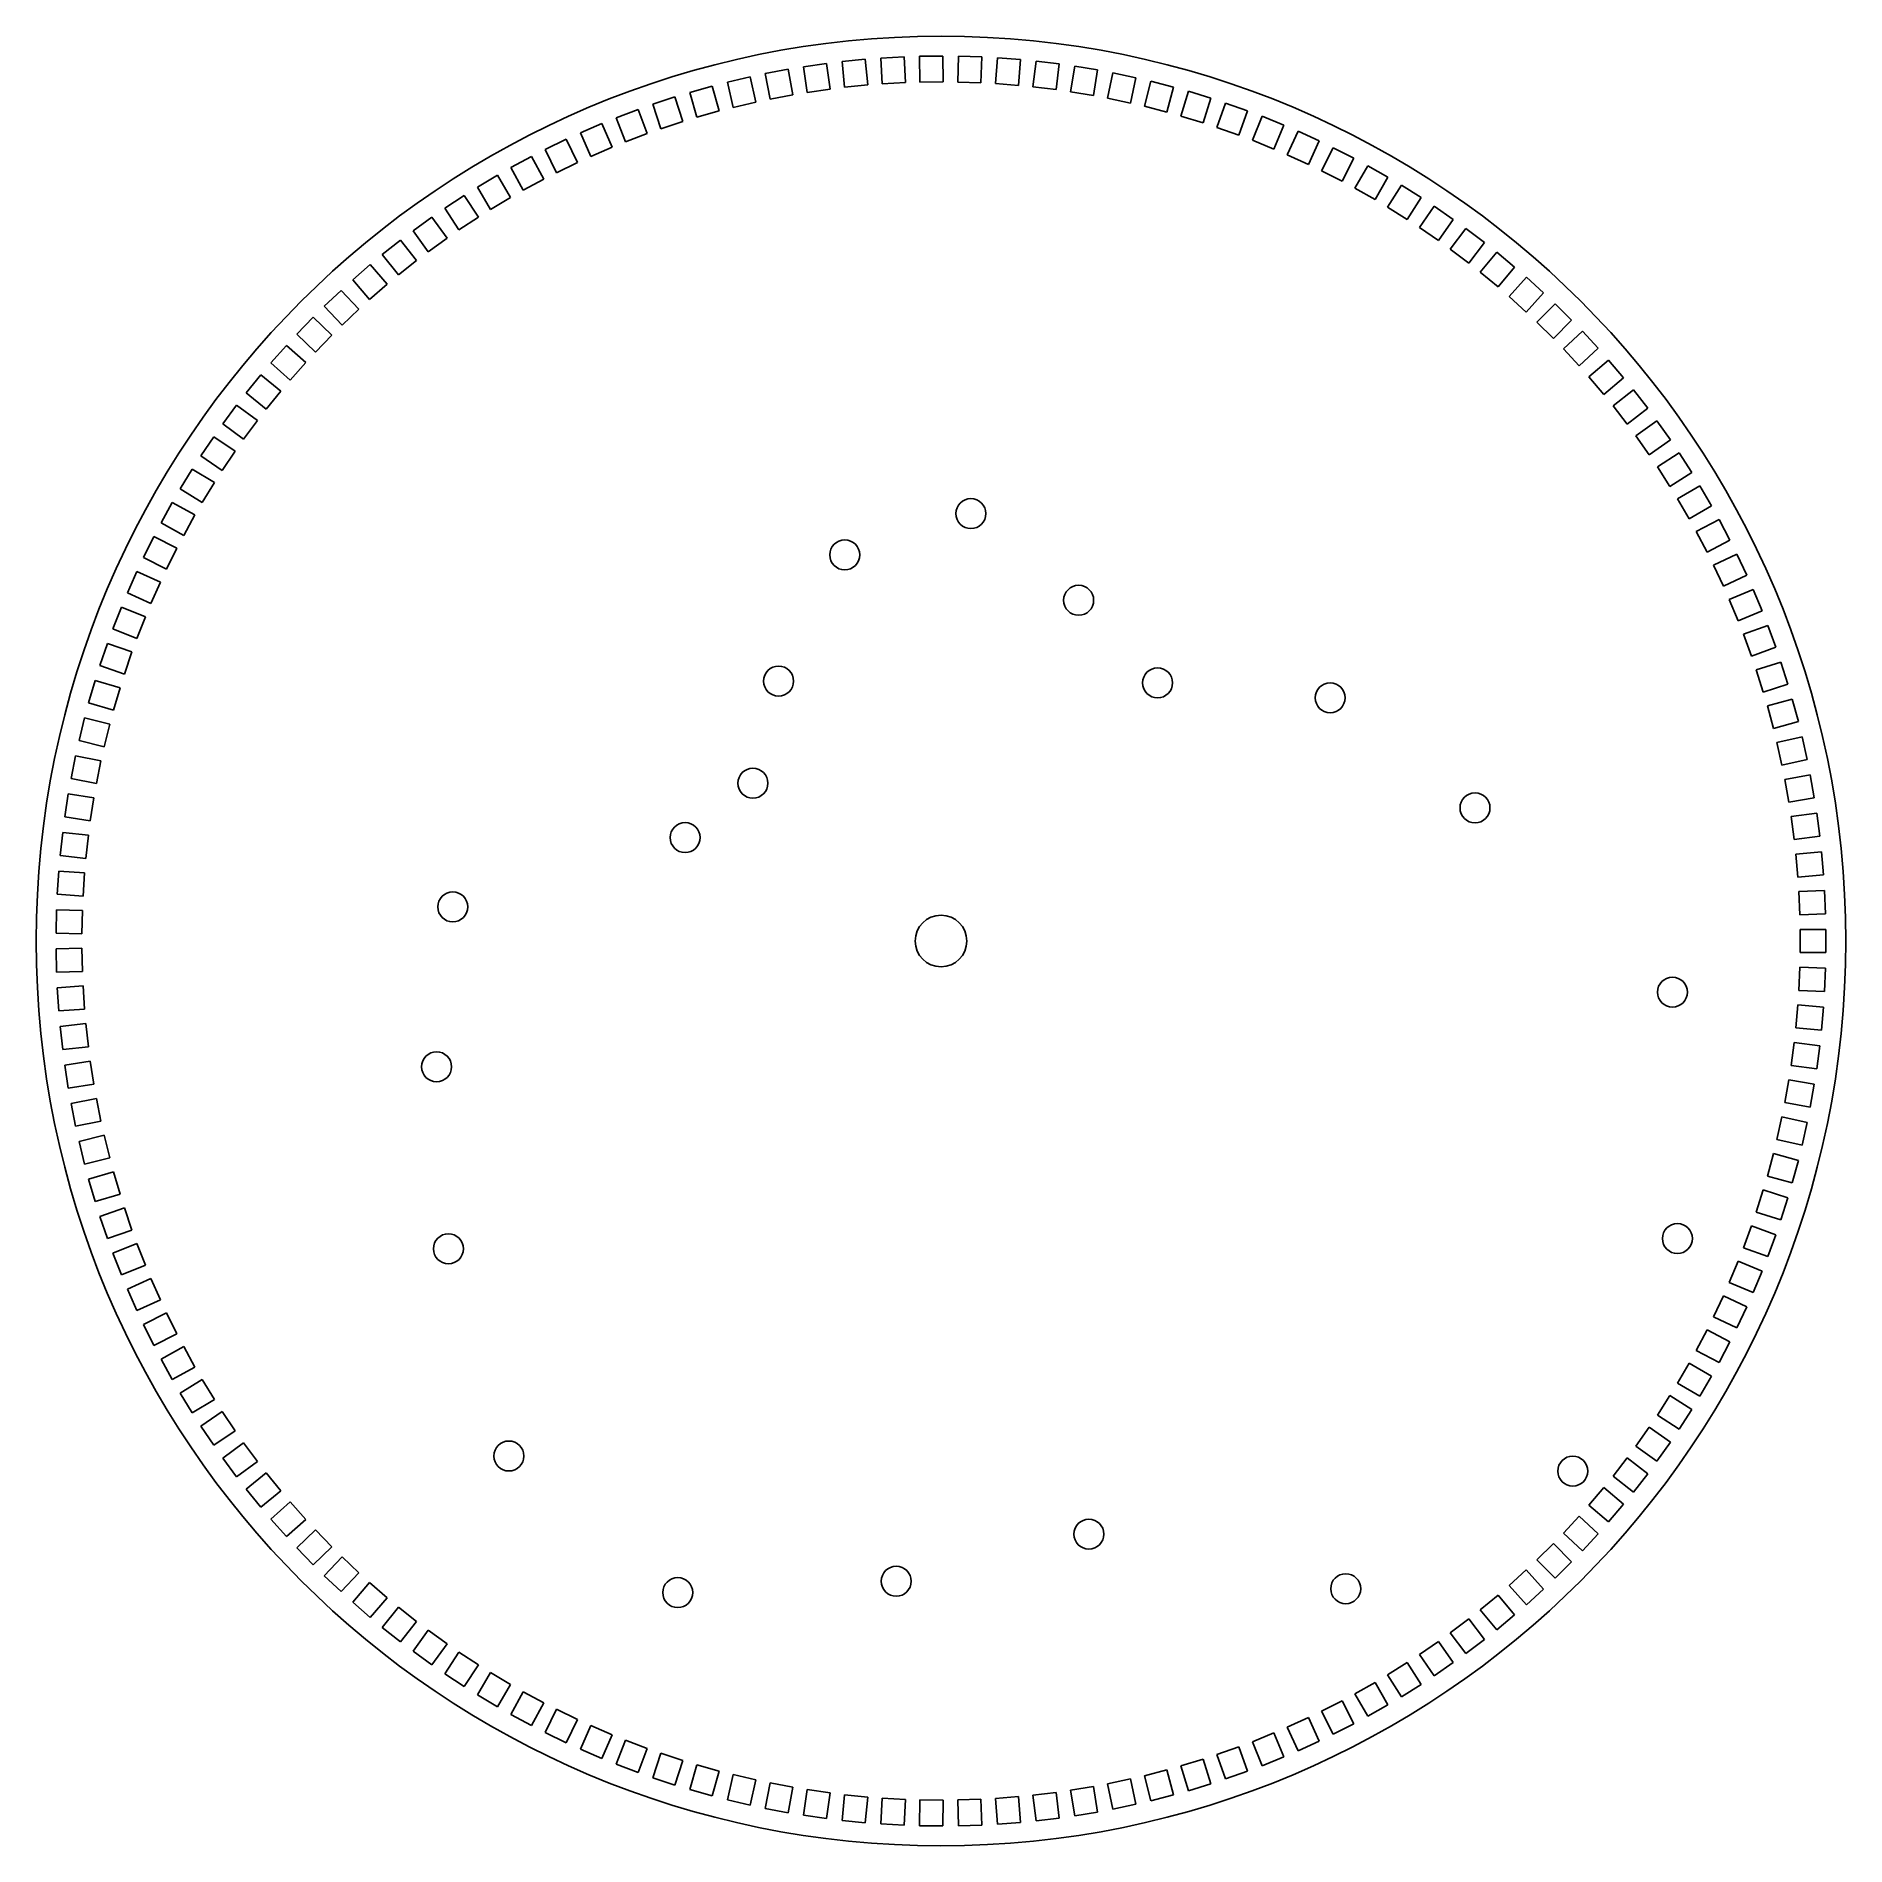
# Model space of a CAD drawing. Header units: millimetres. Extents: x -89 to 89, y -89 to 89.
import ezdxf

# ---------------------------------------------------------------- set-up
doc = ezdxf.new("R2010")
doc.units = ezdxf.units.MM

msp = doc.modelspace()

# ---------------------------------------------------------------- linework, layer by layer
at = {"layer": 'CUT'}
for p, q in [((-15.018464, 85.644884), (-17.264722, 85.220477)), ((-14.546901, 83.149041), (-15.018464, 85.644884)), ((-11.242084, 86.221899), (-13.504816, 85.896568)), ((-13.504816, 85.896568), (-13.143336, 83.382421)), ((-10.880604, 83.707753), (-11.242084, 86.221899)), ((-7.444004, 86.632483), (-9.718842, 86.406854)), ((-9.718842, 86.406854), (-9.468143, 83.879257)), ((-7.193305, 84.104886), (-7.444004, 86.632483)), ((-3.631555, 86.875843), (-5.914108, 86.750353)), ((-5.914108, 86.750353), (-5.774674, 84.214183)), ((-3.492121, 84.339673), (-3.631555, 86.875843)), ((0.187904, 86.95151), (-2.097958, 86.9264)), ((-2.097958, 86.9264), (-2.070058, 84.386553)), ((0.215804, 84.411663), (0.187904, 86.95151)), ((1.722241, 86.934655), (1.638554, 84.396034)), ((4.007, 86.859336), (1.722241, 86.934655)), ((3.923313, 84.320715), (4.007, 86.859336)), ((5.539116, 86.775103), (5.344002, 84.242608)), ((7.818362, 86.599501), (5.539116, 86.775103)), ((7.623248, 84.067006), (7.818362, 86.599501)), ((9.345299, 86.448052), (9.039136, 83.926572)), ((11.614631, 86.172505), (9.345299, 86.448052)), ((11.308468, 83.651025), (11.614631, 86.172505)), ((13.133443, 85.954133), (12.716821, 83.448534)), ((15.388482, 85.579174), (13.133443, 85.954133)), ((14.97186, 83.073575), (15.388482, 85.579174)), ((-22.477021, 83.996333), (-24.677364, 83.376424)), ((-21.788233, 81.551507), (-22.477021, 83.996333)), ((-18.765854, 84.902551), (-20.991302, 84.379889)), ((-20.991302, 84.379889), (-20.410567, 81.907168)), ((-18.185118, 82.42983), (-18.765854, 84.902551)), ((-17.264722, 85.220477), (-16.793159, 82.724635)), ((-13.143336, 83.382421), (-10.880604, 83.707753)), ((-9.468143, 83.879257), (-7.193305, 84.104886)), ((-5.774674, 84.214183), (-3.492121, 84.339673)), ((-2.070058, 84.386553), (0.215804, 84.411663)), ((1.638554, 84.396034), (3.923313, 84.320715)), ((5.344002, 84.242608), (7.623248, 84.067006)), ((9.039136, 83.926572), (11.308468, 83.651025)), ((16.896236, 85.2943), (16.36996, 82.809419)), ((19.132629, 84.820651), (16.896236, 85.2943)), ((18.606353, 82.33577), (19.132629, 84.820651)), ((20.626415, 84.469825), (19.9915, 82.010459)), ((22.839844, 83.898402), (20.626415, 84.469825)), ((22.20493, 81.439036), (22.839844, 83.898402)), ((-26.144801, 82.927979), (-28.315791, 82.212021)), ((-28.315791, 82.212021), (-27.520282, 79.799809)), ((-25.349291, 80.515768), (-26.144801, 82.927979)), ((-24.677364, 83.376424), (-23.988576, 80.931599)), ((-20.410567, 81.907168), (-18.185118, 82.42983)), ((-16.793159, 82.724635), (-14.546901, 83.149041)), ((12.716821, 83.448534), (14.97186, 83.073575)), ((16.36996, 82.809419), (18.606353, 82.33577)), ((19.9915, 82.010459), (22.20493, 81.439036)), ((24.316779, 83.482301), (23.574451, 81.053197)), ((26.502973, 82.814206), (24.316779, 83.482301)), ((25.760645, 80.385102), (26.502973, 82.814206)), ((27.960205, 82.333634), (27.111897, 79.93948)), ((30.114944, 81.570157), (27.960205, 82.333634)), ((-33.32198, 80.313424), (-35.421758, 79.409694)), ((-32.317835, 77.980337), (-33.32198, 80.313424)), ((-29.762115, 81.699553), (-31.899562, 80.888926)), ((-31.899562, 80.888926), (-30.998865, 78.513985)), ((-28.861418, 79.324611), (-29.762115, 81.699553)), ((-27.520282, 79.799809), (-25.349291, 80.515768)), ((-23.988576, 80.931599), (-21.788233, 81.551507)), ((23.574451, 81.053197), (25.760645, 80.385102)), ((29.266636, 79.176003), (30.114944, 81.570157)), ((31.54966, 81.026041), (30.59701, 78.671459)), ((33.668784, 80.168655), (31.54966, 81.026041)), ((32.716134, 77.814073), (33.668784, 80.168655)), ((-36.817524, 78.772269), (-38.87558, 77.77718)), ((-35.71187, 76.48554), (-36.817524, 78.772269)), ((-35.421758, 79.409694), (-34.417613, 77.076607)), ((-30.998865, 78.513985), (-28.861418, 79.324611)), ((27.111897, 79.93948), (29.266636, 79.176003)), ((30.59701, 78.671459), (32.716134, 77.814073)), ((35.078217, 79.562045), (34.023062, 77.25158)), ((37.157635, 78.612407), (35.078217, 79.562045)), ((36.102481, 76.301942), (37.157635, 78.612407)), ((-40.242001, 77.079062), (-42.254362, 75.994534)), ((-39.036971, 74.843105), (-40.242001, 77.079062)), ((-38.87558, 77.77718), (-37.769925, 75.490451)), ((-37.769925, 75.490451), (-35.71187, 76.48554)), ((-34.417613, 77.076607), (-32.317835, 77.980337)), ((34.023062, 77.25158), (36.102481, 76.301942)), ((38.539062, 77.944474), (37.383441, 75.682586)), ((40.574762, 76.904415), (38.539062, 77.944474)), ((39.419141, 74.642526), (40.574762, 76.904415)), ((-43.5888, 75.237071), (-45.551582, 74.0652)), ((-42.28672, 73.056203), (-43.5888, 75.237071)), ((-42.254362, 75.994534), (-41.049332, 73.758578)), ((-41.049332, 73.758578), (-39.036971, 74.843105)), ((37.383441, 75.682586), (39.419141, 74.642526)), ((41.925517, 76.176449), (40.67166, 73.967503)), ((43.913569, 75.047977), (41.925517, 76.176449)), ((42.659711, 72.839031), (43.913569, 75.047977)), ((-46.851461, 73.249853), (-48.760874, 71.992899)), ((-45.454844, 71.128282), (-46.851461, 73.249853)), ((-45.551582, 74.0652), (-44.249502, 71.884331)), ((-44.249502, 71.884331), (-42.28672, 73.056203)), ((40.67166, 73.967503), (42.659711, 72.839031)), ((45.231045, 74.261383), (43.881371, 72.109643)), ((47.16761, 73.046676), (45.231045, 74.261383)), ((45.817937, 70.894937), (47.16761, 73.046676)), ((-50.023685, 71.121243), (-51.876046, 69.781633)), ((-48.535229, 69.063065), (-50.023685, 71.121243)), ((-48.760874, 71.992899), (-47.364258, 69.871328)), ((-47.364258, 69.871328), (-45.454844, 71.128282)), ((43.881371, 72.109643), (45.817937, 70.894937)), ((48.449264, 72.202972), (47.00638, 70.112593)), ((50.330606, 70.904376), (48.449264, 72.202972)), ((-51.876046, 69.781633), (-50.387589, 67.723454)), ((47.00638, 70.112593), (48.887721, 68.813997)), ((48.887721, 68.813997), (50.330606, 70.904376)), ((51.573964, 70.00519), (50.040654, 67.980206)), ((53.396449, 68.625211), (51.573964, 70.00519)), ((-53.099351, 68.85535), (-54.891082, 67.435669)), ((-51.521927, 66.864538), (-53.099351, 68.85535)), ((-50.387589, 67.723454), (-48.535229, 69.063065)), ((50.040654, 67.980206), (51.863139, 66.600227)), ((51.863139, 66.600227), (53.396449, 68.625211)), ((54.599111, 67.672279), (52.978335, 65.716599)), ((56.359224, 66.213581), (54.599111, 67.672279)), ((-56.072521, 66.456548), (-57.800164, 64.959536)), ((-54.409175, 64.536944), (-56.072521, 66.456548)), ((-54.891082, 67.435669), (-53.313659, 65.444856)), ((-53.313659, 65.444856), (-51.521927, 66.864538)), ((54.738447, 64.257901), (56.359224, 66.213581)), ((-57.800164, 64.959536), (-56.136818, 63.039932)), ((-56.136818, 63.039932), (-54.409175, 64.536944)), ((52.978335, 65.716599), (54.738447, 64.257901)), ((57.518868, 65.208743), (55.813755, 63.326142)), ((59.213209, 63.674141), (57.518868, 65.208743)), ((-58.937456, 63.929467), (-60.597677, 62.358014)), ((-60.597677, 62.358014), (-58.851619, 60.513324)), ((-57.191398, 62.084777), (-58.937456, 63.929467)), ((55.813755, 63.326142), (57.508096, 61.791539)), ((57.508096, 61.791539), (59.213209, 63.674141)), ((60.327598, 62.619336), (58.541438, 60.813448)), ((61.952898, 61.011792), (60.327598, 62.619336)), ((-61.688625, 61.278984), (-63.278219, 59.636125)), ((-59.863226, 59.512769), (-61.688625, 61.278984)), ((-58.851619, 60.513324), (-57.191398, 62.084777)), ((58.541438, 60.813448), (60.166738, 59.205904)), ((60.166738, 59.205904), (61.952898, 61.011792)), ((-63.278219, 59.636125), (-61.45282, 57.869909)), ((-61.45282, 57.869909), (-59.863226, 59.512769)), ((63.01988, 59.909057), (61.156121, 58.183367)), ((64.573, 58.231675), (63.01988, 59.909057)), ((-64.320719, 58.510217), (-65.836617, 56.799121)), ((-62.419502, 56.825885), (-64.320719, 58.510217)), ((61.156121, 58.183367), (62.709242, 56.505985)), ((62.709242, 56.505985), (64.573, 58.231675)), ((65.590516, 57.083138), (63.652757, 55.440978)), ((67.06846, 55.339155), (65.590516, 57.083138)), ((-66.828657, 55.628509), (-68.267933, 53.85248)), ((-64.855291, 54.029313), (-66.828657, 55.628509)), ((-65.836617, 56.799121), (-63.9354, 55.11479)), ((-63.9354, 55.11479), (-62.419502, 56.825885)), ((63.652757, 55.440978), (65.130701, 53.696994)), ((65.130701, 53.696994), (67.06846, 55.339155)), ((-68.267933, 53.85248), (-66.294568, 52.253284)), ((-66.294568, 52.253284), (-64.855291, 54.029313)), ((68.034544, 54.147033), (66.026525, 52.591572)), ((69.434459, 52.339815), (68.034544, 54.147033)), ((-69.207597, 52.639423), (-70.567474, 50.801889)), ((-67.165893, 51.128449), (-69.207597, 52.639423)), ((66.026525, 52.591572), (67.42644, 50.784354)), ((67.42644, 50.784354), (69.434459, 52.339815)), ((-70.567474, 50.801889), (-68.52577, 49.290915)), ((-68.52577, 49.290915), (-67.165893, 51.128449)), ((70.347248, 51.106409), (68.272845, 49.64065)), ((71.666431, 49.239446), (70.347248, 51.106409)), ((-71.452948, 49.548729), (-72.7308, 47.653237)), ((-69.346846, 48.128893), (-71.452948, 49.548729)), ((-70.624698, 46.233401), (-69.346846, 48.128893)), ((68.272845, 49.64065), (69.592028, 47.773687)), ((69.592028, 47.773687), (71.666431, 49.239446)), ((-73.560376, 46.362393), (-74.753737, 44.412602)), ((-71.393941, 45.036436), (-73.560376, 46.362393)), ((-72.7308, 47.653237), (-70.624698, 46.233401)), ((72.524163, 47.967136), (70.387379, 46.593908)), ((70.387379, 46.593908), (71.623284, 44.670803)), ((73.760068, 46.044031), (72.524163, 47.967136)), ((-72.587302, 43.086645), (-71.393941, 45.036436)), ((71.623284, 44.670803), (73.760068, 46.044031)), ((74.561087, 44.735274), (72.366047, 43.457228)), ((75.711328, 42.759738), (74.561087, 44.735274)), ((-75.525812, 43.086565), (-76.632378, 41.086238)), ((-73.303227, 41.857047), (-75.525812, 43.086565)), ((-74.753737, 44.412602), (-72.587302, 43.086645)), ((72.366047, 43.457228), (73.516288, 41.481693)), ((73.516288, 41.481693), (75.711328, 42.759738)), ((-76.632378, 41.086238), (-74.409793, 39.85672)), ((-74.409793, 39.85672), (-73.303227, 41.857047)), ((76.454087, 41.417061), (74.205029, 40.236664)), ((77.516444, 39.392908), (76.454087, 41.417061)), ((-77.345464, 39.727568), (-78.363099, 37.680566)), ((-75.071018, 38.596862), (-77.345464, 39.727568)), ((74.205029, 40.236664), (75.267386, 38.212511)), ((75.267386, 38.212511), (77.516444, 39.392908)), ((-78.363099, 37.680566), (-76.088653, 36.54986)), ((-76.088653, 36.54986), (-75.071018, 38.596862)), ((78.199511, 38.018901), (75.900775, 36.938432)), ((79.171933, 35.950039), (78.199511, 38.018901)), ((-79.015817, 36.291886), (-79.942558, 34.202161)), ((-76.693901, 35.262174), (-79.015817, 36.291886)), ((75.900775, 36.938432), (76.873198, 34.86957)), ((76.873198, 34.86957), (79.171933, 35.950039)), ((-79.942558, 34.202161), (-77.620642, 33.17245)), ((-77.620642, 33.17245), (-76.693901, 35.262174)), ((79.793989, 34.547355), (77.450013, 33.568899)), ((80.674599, 32.437777), (79.793989, 34.547355)), ((-80.533649, 32.786151), (-81.367706, 30.657737)), ((-78.168745, 31.859422), (-80.533649, 32.786151)), ((77.450013, 33.568899), (78.330624, 31.45932)), ((78.330624, 31.45932), (80.674599, 32.437777)), ((-81.367706, 30.657737), (-79.002801, 29.731008)), ((-79.002801, 29.731008), (-78.168745, 31.859422)), ((81.234442, 31.009123), (78.849751, 30.134569)), ((82.021542, 28.862901), (81.234442, 31.009123)), ((-81.89603, 29.21713), (-82.635792, 27.054135)), ((-79.492702, 28.395172), (-81.89603, 29.21713)), ((78.849751, 30.134569), (79.63685, 27.988346)), ((79.63685, 27.988346), (82.021542, 28.862901)), ((-82.635792, 27.054135), (-80.232464, 26.232177)), ((-80.232464, 26.232177), (-79.492702, 28.395172)), ((82.518092, 27.411036), (80.097288, 26.642071)), ((83.21016, 25.232312), (82.518092, 27.411036)), ((-83.100329, 25.591712), (-83.744369, 23.398311)), ((-80.663217, 24.876112), (-83.100329, 25.591712)), ((80.097288, 26.642071), (80.789356, 24.463347)), ((80.789356, 24.463347), (83.21016, 25.232312)), ((-83.744369, 23.398311), (-81.307257, 22.682711)), ((-81.307257, 22.682711), (-80.663217, 24.876112)), ((83.642459, 23.760037), (81.190215, 23.098146)), ((84.238161, 21.553018), (83.642459, 23.760037)), ((-84.144222, 21.916895), (-84.691297, 19.697322)), ((-81.67803, 21.309034), (-84.144222, 21.916895)), ((81.190215, 23.098146), (81.785917, 20.891127)), ((81.785917, 20.891127), (84.238161, 21.553018)), ((-84.691297, 19.697322), (-82.225105, 19.089461)), ((-82.225105, 19.089461), (-81.67803, 21.309034)), ((84.605374, 20.063176), (82.126424, 19.509637)), ((85.103559, 17.832121), (84.605374, 20.063176)), ((-85.025694, 18.199773), (-85.474748, 15.958313)), ((-82.535182, 17.700824), (-85.025694, 18.199773)), ((82.126424, 19.509637), (82.624609, 17.278581)), ((82.624609, 17.278581), (85.103559, 17.832121)), ((-82.984237, 15.459363), (-82.535182, 17.700824)), ((85.404978, 16.327587), (82.904107, 15.883468)), ((85.804685, 14.076803), (85.404978, 16.327587)), ((-85.743044, 14.447521), (-86.09321, 12.188499)), ((-83.233019, 14.058446), (-85.743044, 14.447521)), ((-85.474748, 15.958313), (-82.984237, 15.459363)), ((82.904107, 15.883468), (83.303814, 13.632684)), ((-83.583186, 11.799425), (-83.233019, 14.058446)), ((83.303814, 13.632684), (85.804685, 14.076803)), ((86.039727, 12.560481), (83.521762, 12.22664)), ((86.340185, 10.294312), (86.039727, 12.560481)), ((-86.09321, 12.188499), (-83.583186, 11.799425)), ((83.521762, 12.22664), (83.822219, 9.960471)), ((-86.294886, 10.66738), (-86.545489, 8.395158)), ((-83.770195, 10.388932), (-86.294886, 10.66738)), ((-84.020798, 8.11671), (-83.770195, 10.388932)), ((83.822219, 9.960471), (86.340185, 10.294312)), ((-86.545489, 8.395158), (-84.020798, 8.11671)), ((86.508397, 8.769131), (83.978198, 8.546211)), ((83.978198, 8.546211), (84.178826, 6.269032)), ((86.709024, 6.491952), (86.508397, 8.769131)), ((-86.680156, 6.866649), (-86.830712, 4.585612)), ((-84.145671, 6.699365), (-86.680156, 6.866649)), ((-84.296227, 4.418328), (-84.145671, 6.699365)), ((84.178826, 6.269032), (86.709024, 6.491952)), ((-86.830712, 4.585612), (-84.296227, 4.418328)), ((86.810082, 4.960853), (84.272533, 4.849286)), ((84.272533, 4.849286), (84.372944, 2.565492)), ((86.910493, 2.67706), (86.810082, 4.960853)), ((-86.898111, 3.052663), (-86.948328, 0.767215)), ((-84.358723, 2.996866), (-86.898111, 3.052663)), ((-84.408941, 0.711418), (-84.358723, 2.996866)), ((84.372944, 2.565492), (86.910493, 2.67706)), ((-86.948328, 0.767215), (-84.408941, 0.711418)), ((86.9442, 1.143), (84.4042, 1.143)), ((84.4042, 1.143), (84.4042, -1.143)), ((86.9442, -1.143), (86.9442, 1.143)), ((-84.408941, -0.711418), (-86.948328, -0.767215)), ((-86.948328, -0.767215), (-86.898111, -3.052663)), ((-84.358723, -2.996866), (-84.408941, -0.711418)), ((84.4042, -1.143), (86.9442, -1.143)), ((-86.898111, -3.052663), (-84.358723, -2.996866)), ((84.372944, -2.565492), (84.272533, -4.849286)), ((86.910493, -2.67706), (84.372944, -2.565492)), ((86.810082, -4.960853), (86.910493, -2.67706)), ((-84.296227, -4.418328), (-86.830712, -4.585612)), ((-86.830712, -4.585612), (-86.680156, -6.866649)), ((-84.145671, -6.699365), (-84.296227, -4.418328)), ((84.272533, -4.849286), (86.810082, -4.960853)), ((-86.680156, -6.866649), (-84.145671, -6.699365)), ((84.178826, -6.269032), (83.978198, -8.546211)), ((86.709024, -6.491952), (84.178826, -6.269032)), ((86.508397, -8.769131), (86.709024, -6.491952)), ((-84.020798, -8.11671), (-86.545489, -8.395158)), ((-86.545489, -8.395158), (-86.294886, -10.66738)), ((-83.770195, -10.388932), (-84.020798, -8.11671)), ((83.978198, -8.546211), (86.508397, -8.769131)), ((-86.294886, -10.66738), (-83.770195, -10.388932)), ((83.822219, -9.960471), (83.521762, -12.22664)), ((86.340185, -10.294312), (83.822219, -9.960471)), ((86.039727, -12.560481), (86.340185, -10.294312)), ((-83.583186, -11.799425), (-86.09321, -12.188499)), ((-86.09321, -12.188499), (-85.743044, -14.447521)), ((-83.233019, -14.058446), (-83.583186, -11.799425)), ((83.521762, -12.22664), (86.039727, -12.560481)), ((-85.743044, -14.447521), (-83.233019, -14.058446)), ((83.303814, -13.632684), (82.904107, -15.883468)), ((85.804685, -14.076803), (83.303814, -13.632684)), ((85.404978, -16.327587), (85.804685, -14.076803)), ((-82.984237, -15.459363), (-85.474748, -15.958313)), ((-85.474748, -15.958313), (-85.025694, -18.199773)), ((-82.535182, -17.700824), (-82.984237, -15.459363)), ((82.904107, -15.883468), (85.404978, -16.327587)), ((-85.025694, -18.199773), (-82.535182, -17.700824)), ((82.624609, -17.278581), (82.126424, -19.509637)), ((85.103559, -17.832121), (82.624609, -17.278581)), ((-82.225105, -19.089461), (-84.691297, -19.697322)), ((-81.67803, -21.309034), (-82.225105, -19.089461)), ((82.126424, -19.509637), (84.605374, -20.063176)), ((84.605374, -20.063176), (85.103559, -17.832121)), ((-84.691297, -19.697322), (-84.144222, -21.916895)), ((-84.144222, -21.916895), (-81.67803, -21.309034)), ((81.785917, -20.891127), (81.190215, -23.098146)), ((84.238161, -21.553018), (81.785917, -20.891127)), ((-81.307257, -22.682711), (-83.744369, -23.398311)), ((-80.663217, -24.876112), (-81.307257, -22.682711)), ((81.190215, -23.098146), (83.642459, -23.760037)), ((83.642459, -23.760037), (84.238161, -21.553018)), ((-83.744369, -23.398311), (-83.100329, -25.591712)), ((-83.100329, -25.591712), (-80.663217, -24.876112)), ((80.789356, -24.463347), (80.097288, -26.642071)), ((83.21016, -25.232312), (80.789356, -24.463347)), ((-80.232464, -26.232177), (-82.635792, -27.054135)), ((-79.492702, -28.395172), (-80.232464, -26.232177)), ((80.097288, -26.642071), (82.518092, -27.411036)), ((82.518092, -27.411036), (83.21016, -25.232312)), ((-82.635792, -27.054135), (-81.89603, -29.21713)), ((-81.89603, -29.21713), (-79.492702, -28.395172)), ((79.63685, -27.988346), (78.849751, -30.134569)), ((82.021542, -28.862901), (79.63685, -27.988346)), ((-79.002801, -29.731008), (-81.367706, -30.657737)), ((-78.168745, -31.859422), (-79.002801, -29.731008)), ((78.849751, -30.134569), (81.234442, -31.009123)), ((81.234442, -31.009123), (82.021542, -28.862901)), ((-81.367706, -30.657737), (-80.533649, -32.786151)), ((-80.533649, -32.786151), (-78.168745, -31.859422)), ((78.330624, -31.45932), (77.450013, -33.568899)), ((80.674599, -32.437777), (78.330624, -31.45932)), ((-77.620642, -33.17245), (-79.942558, -34.202161)), ((-76.693901, -35.262174), (-77.620642, -33.17245)), ((77.450013, -33.568899), (79.793989, -34.547355)), ((79.793989, -34.547355), (80.674599, -32.437777)), ((-79.942558, -34.202161), (-79.015817, -36.291886)), ((-79.015817, -36.291886), (-76.693901, -35.262174)), ((76.873198, -34.86957), (75.900775, -36.938432)), ((79.171933, -35.950039), (76.873198, -34.86957)), ((-76.088653, -36.54986), (-78.363099, -37.680566)), ((-75.071018, -38.596862), (-76.088653, -36.54986)), ((75.900775, -36.938432), (78.199511, -38.018901)), ((78.199511, -38.018901), (79.171933, -35.950039)), ((-78.363099, -37.680566), (-77.345464, -39.727568)), ((-77.345464, -39.727568), (-75.071018, -38.596862)), ((75.267386, -38.212511), (74.205029, -40.236664)), ((77.516444, -39.392908), (75.267386, -38.212511)), ((-74.409793, -39.85672), (-76.632378, -41.086238)), ((-73.303227, -41.857047), (-74.409793, -39.85672)), ((74.205029, -40.236664), (76.454087, -41.417061)), ((76.454087, -41.417061), (77.516444, -39.392908)), ((-76.632378, -41.086238), (-75.525812, -43.086565)), ((-75.525812, -43.086565), (-73.303227, -41.857047)), ((73.516288, -41.481693), (72.366047, -43.457228)), ((75.711328, -42.759738), (73.516288, -41.481693)), ((-72.587302, -43.086645), (-74.753737, -44.412602)), ((-74.753737, -44.412602), (-73.560376, -46.362393)), ((-71.393941, -45.036436), (-72.587302, -43.086645)), ((72.366047, -43.457228), (74.561087, -44.735274)), ((74.561087, -44.735274), (75.711328, -42.759738)), ((-73.560376, -46.362393), (-71.393941, -45.036436)), ((71.623284, -44.670803), (70.387379, -46.593908)), ((73.760068, -46.044031), (71.623284, -44.670803)), ((72.524163, -47.967136), (73.760068, -46.044031)), ((-70.624698, -46.233401), (-72.7308, -47.653237)), ((-72.7308, -47.653237), (-71.452948, -49.548729)), ((-69.346846, -48.128893), (-70.624698, -46.233401)), ((69.592028, -47.773687), (68.272845, -49.64065)), ((71.666431, -49.239446), (69.592028, -47.773687)), ((70.387379, -46.593908), (72.524163, -47.967136)), ((-71.452948, -49.548729), (-69.346846, -48.128893)), ((-68.52577, -49.290915), (-70.567474, -50.801889)), ((-67.165893, -51.128449), (-68.52577, -49.290915)), ((68.272845, -49.64065), (70.347248, -51.106409)), ((70.347248, -51.106409), (71.666431, -49.239446)), ((-70.567474, -50.801889), (-69.207597, -52.639423)), ((-69.207597, -52.639423), (-67.165893, -51.128449)), ((67.42644, -50.784354), (66.026525, -52.591572)), ((69.434459, -52.339815), (67.42644, -50.784354)), ((-66.294568, -52.253284), (-68.267933, -53.85248)), ((-64.855291, -54.029313), (-66.294568, -52.253284)), ((66.026525, -52.591572), (68.034544, -54.147033)), ((68.034544, -54.147033), (69.434459, -52.339815)), ((-68.267933, -53.85248), (-66.828657, -55.628509)), ((-66.828657, -55.628509), (-64.855291, -54.029313)), ((-63.9354, -55.11479), (-65.836617, -56.799121)), ((-62.419502, -56.825885), (-63.9354, -55.11479)), ((65.130701, -53.696994), (63.652757, -55.440978)), ((67.06846, -55.339155), (65.130701, -53.696994)), ((-65.836617, -56.799121), (-64.320719, -58.510217)), ((-64.320719, -58.510217), (-62.419502, -56.825885)), ((62.709242, -56.505985), (61.156121, -58.183367)), ((64.573, -58.231675), (62.709242, -56.505985)), ((63.652757, -55.440978), (65.590516, -57.083138)), ((65.590516, -57.083138), (67.06846, -55.339155)), ((-61.45282, -57.869909), (-63.278219, -59.636125)), ((-59.863226, -59.512769), (-61.45282, -57.869909)), ((61.156121, -58.183367), (63.01988, -59.909057)), ((63.01988, -59.909057), (64.573, -58.231675)), ((-63.278219, -59.636125), (-61.688625, -61.278984)), ((-61.688625, -61.278984), (-59.863226, -59.512769)), ((60.166738, -59.205904), (58.541438, -60.813448)), ((61.952898, -61.011792), (60.166738, -59.205904)), ((-58.851619, -60.513324), (-60.597677, -62.358014)), ((-58.937456, -63.929467), (-57.191398, -62.084777)), ((-57.191398, -62.084777), (-58.851619, -60.513324)), ((57.508096, -61.791539), (55.813755, -63.326142)), ((59.213209, -63.674141), (57.508096, -61.791539)), ((58.541438, -60.813448), (60.327598, -62.619336)), ((60.327598, -62.619336), (61.952898, -61.011792)), ((-60.597677, -62.358014), (-58.937456, -63.929467)), ((-56.136818, -63.039932), (-57.800164, -64.959536)), ((-54.409175, -64.536944), (-56.136818, -63.039932)), ((55.813755, -63.326142), (57.518868, -65.208743)), ((57.518868, -65.208743), (59.213209, -63.674141)), ((-57.800164, -64.959536), (-56.072521, -66.456548)), ((-56.072521, -66.456548), (-54.409175, -64.536944)), ((-53.313659, -65.444856), (-54.891082, -67.435669)), ((-51.521927, -66.864538), (-53.313659, -65.444856)), ((54.738447, -64.257901), (52.978335, -65.716599)), ((52.978335, -65.716599), (54.599111, -67.672279)), ((56.359224, -66.213581), (54.738447, -64.257901)), ((-54.891082, -67.435669), (-53.099351, -68.85535)), ((-53.099351, -68.85535), (-51.521927, -66.864538)), ((51.863139, -66.600227), (50.040654, -67.980206)), ((53.396449, -68.625211), (51.863139, -66.600227)), ((54.599111, -67.672279), (56.359224, -66.213581)), ((-50.387589, -67.723454), (-51.876046, -69.781633)), ((-48.535229, -69.063065), (-50.387589, -67.723454)), ((-50.023685, -71.121243), (-48.535229, -69.063065)), ((48.887721, -68.813997), (47.00638, -70.112593)), ((50.330606, -70.904376), (48.887721, -68.813997)), ((50.040654, -67.980206), (51.573964, -70.00519)), ((51.573964, -70.00519), (53.396449, -68.625211)), ((-51.876046, -69.781633), (-50.023685, -71.121243)), ((-47.364258, -69.871328), (-48.760874, -71.992899)), ((-45.454844, -71.128282), (-47.364258, -69.871328)), ((45.817937, -70.894937), (43.881371, -72.109643)), ((47.16761, -73.046676), (45.817937, -70.894937)), ((47.00638, -70.112593), (48.449264, -72.202972)), ((48.449264, -72.202972), (50.330606, -70.904376)), ((-48.760874, -71.992899), (-46.851461, -73.249853)), ((-46.851461, -73.249853), (-45.454844, -71.128282)), ((-44.249502, -71.884331), (-45.551582, -74.0652)), ((-42.28672, -73.056203), (-44.249502, -71.884331)), ((42.659711, -72.839031), (40.67166, -73.967503)), ((43.913569, -75.047977), (42.659711, -72.839031)), ((43.881371, -72.109643), (45.231045, -74.261383)), ((-45.551582, -74.0652), (-43.5888, -75.237071)), ((-43.5888, -75.237071), (-42.28672, -73.056203)), ((-41.049332, -73.758578), (-42.254362, -75.994534)), ((-39.036971, -74.843105), (-41.049332, -73.758578)), ((39.419141, -74.642526), (37.383441, -75.682586)), ((40.574762, -76.904415), (39.419141, -74.642526)), ((40.67166, -73.967503), (41.925517, -76.176449)), ((45.231045, -74.261383), (47.16761, -73.046676)), ((-42.254362, -75.994534), (-40.242001, -77.079062)), ((-40.242001, -77.079062), (-39.036971, -74.843105)), ((-37.769925, -75.490451), (-38.87558, -77.77718)), ((-35.71187, -76.48554), (-37.769925, -75.490451)), ((36.102481, -76.301942), (34.023062, -77.25158)), ((37.157635, -78.612407), (36.102481, -76.301942)), ((37.383441, -75.682586), (38.539062, -77.944474)), ((41.925517, -76.176449), (43.913569, -75.047977)), ((-38.87558, -77.77718), (-36.817524, -78.772269)), ((-36.817524, -78.772269), (-35.71187, -76.48554)), ((-34.417613, -77.076607), (-35.421758, -79.409694)), ((-32.317835, -77.980337), (-34.417613, -77.076607)), ((-33.32198, -80.313424), (-32.317835, -77.980337)), ((32.716134, -77.814073), (30.59701, -78.671459)), ((33.668784, -80.168655), (32.716134, -77.814073)), ((34.023062, -77.25158), (35.078217, -79.562045)), ((38.539062, -77.944474), (40.574762, -76.904415)), ((-35.421758, -79.409694), (-33.32198, -80.313424)), ((-30.998865, -78.513985), (-31.899562, -80.888926)), ((-28.861418, -79.324611), (-30.998865, -78.513985)), ((-29.762115, -81.699553), (-28.861418, -79.324611)), ((-27.520282, -79.799809), (-28.315791, -82.212021)), ((-25.349291, -80.515768), (-27.520282, -79.799809)), ((29.266636, -79.176003), (27.111897, -79.93948)), ((27.111897, -79.93948), (27.960205, -82.333634)), ((30.114944, -81.570157), (29.266636, -79.176003)), ((30.59701, -78.671459), (31.54966, -81.026041)), ((35.078217, -79.562045), (37.157635, -78.612407)), ((-31.899562, -80.888926), (-29.762115, -81.699553)), ((-26.144801, -82.927979), (-25.349291, -80.515768)), ((-23.988576, -80.931599), (-24.677364, -83.376424)), ((-21.788233, -81.551507), (-23.988576, -80.931599)), ((-22.477021, -83.996333), (-21.788233, -81.551507)), ((22.20493, -81.439036), (19.9915, -82.010459)), ((22.839844, -83.898402), (22.20493, -81.439036)), ((25.760645, -80.385102), (23.574451, -81.053197)), ((23.574451, -81.053197), (24.316779, -83.482301)), ((26.502973, -82.814206), (25.760645, -80.385102)), ((27.960205, -82.333634), (30.114944, -81.570157)), ((31.54966, -81.026041), (33.668784, -80.168655)), ((-28.315791, -82.212021), (-26.144801, -82.927979)), ((-24.677364, -83.376424), (-22.477021, -83.996333)), ((-20.410567, -81.907168), (-20.991302, -84.379889)), ((-18.185118, -82.42983), (-20.410567, -81.907168)), ((-18.765854, -84.902551), (-18.185118, -82.42983)), ((-16.793159, -82.724635), (-17.264722, -85.220477)), ((-14.546901, -83.149041), (-16.793159, -82.724635)), ((-15.018464, -85.644884), (-14.546901, -83.149041)), ((-13.143336, -83.382421), (-13.504816, -85.896568)), ((-10.880604, -83.707753), (-13.143336, -83.382421)), ((14.97186, -83.073575), (12.716821, -83.448534)), ((12.716821, -83.448534), (13.133443, -85.954133)), ((15.388482, -85.579174), (14.97186, -83.073575)), ((18.606353, -82.33577), (16.36996, -82.809419)), ((16.36996, -82.809419), (16.896236, -85.2943)), ((19.132629, -84.820651), (18.606353, -82.33577)), ((19.9915, -82.010459), (20.626415, -84.469825)), ((24.316779, -83.482301), (26.502973, -82.814206)), ((-20.991302, -84.379889), (-18.765854, -84.902551)), ((-17.264722, -85.220477), (-15.018464, -85.644884)), ((-11.242084, -86.221899), (-10.880604, -83.707753)), ((-9.468143, -83.879257), (-9.718842, -86.406854)), ((-7.193305, -84.104886), (-9.468143, -83.879257)), ((-7.444004, -86.632483), (-7.193305, -84.104886)), ((-5.774674, -84.214183), (-5.914108, -86.750353)), ((-3.492121, -84.339673), (-5.774674, -84.214183)), ((-3.631555, -86.875843), (-3.492121, -84.339673)), ((-2.070058, -84.386553), (-2.097958, -86.9264)), ((0.215804, -84.411663), (-2.070058, -84.386553)), ((0.187904, -86.95151), (0.215804, -84.411663)), ((3.923313, -84.320715), (1.638554, -84.396034)), ((1.638554, -84.396034), (1.722241, -86.934655)), ((4.007, -86.859336), (3.923313, -84.320715)), ((7.623248, -84.067006), (5.344002, -84.242608)), ((5.344002, -84.242608), (5.539116, -86.775103)), ((7.818362, -86.599501), (7.623248, -84.067006)), ((11.308468, -83.651025), (9.039136, -83.926572)), ((9.039136, -83.926572), (9.345299, -86.448052)), ((11.614631, -86.172505), (11.308468, -83.651025)), ((16.896236, -85.2943), (19.132629, -84.820651)), ((20.626415, -84.469825), (22.839844, -83.898402)), ((-13.504816, -85.896568), (-11.242084, -86.221899)), ((-9.718842, -86.406854), (-7.444004, -86.632483)), ((-5.914108, -86.750353), (-3.631555, -86.875843)), ((-2.097958, -86.9264), (0.187904, -86.95151)), ((1.722241, -86.934655), (4.007, -86.859336)), ((5.539116, -86.775103), (7.818362, -86.599501)), ((9.345299, -86.448052), (11.614631, -86.172505)), ((13.133443, -85.954133), (15.388482, -85.579174))]:
    msp.add_line(p, q, dxfattribs=at)
for centre, radius in [((0, 0), 88.9), ((2.936262, 41.990496), 1.4732), ((-9.458623, 37.936466), 1.4732), ((13.524289, 33.47379), 1.4732), ((-15.957066, 25.536644), 1.4732), ((21.28106, 25.36178), 1.4732), ((38.236984, 23.893119), 1.4732), ((-18.478426, 15.50524), 1.4732), ((52.467583, 13.081638), 1.4732), ((-25.142505, 10.158231), 1.4732), ((-47.96629, 3.35413), 1.4732), ((0, 0), 2.54), ((71.869468, -5.025603), 1.4732), ((-49.56136, -12.357035), 1.4732), ((72.35312, -29.232558), 1.4732), ((-48.397256, -30.241962), 1.4732), ((-42.459065, -50.600744), 1.4732), ((62.073, -52.085431), 1.4732), ((14.530843, -58.28003), 1.4732), ((-4.3988, -62.905777), 1.4732), ((39.765226, -63.637665), 1.4732), ((-25.8665, -64.021835), 1.4732)]:
    msp.add_circle(centre, radius, dxfattribs=at)

doc.saveas('drawing.dxf')
